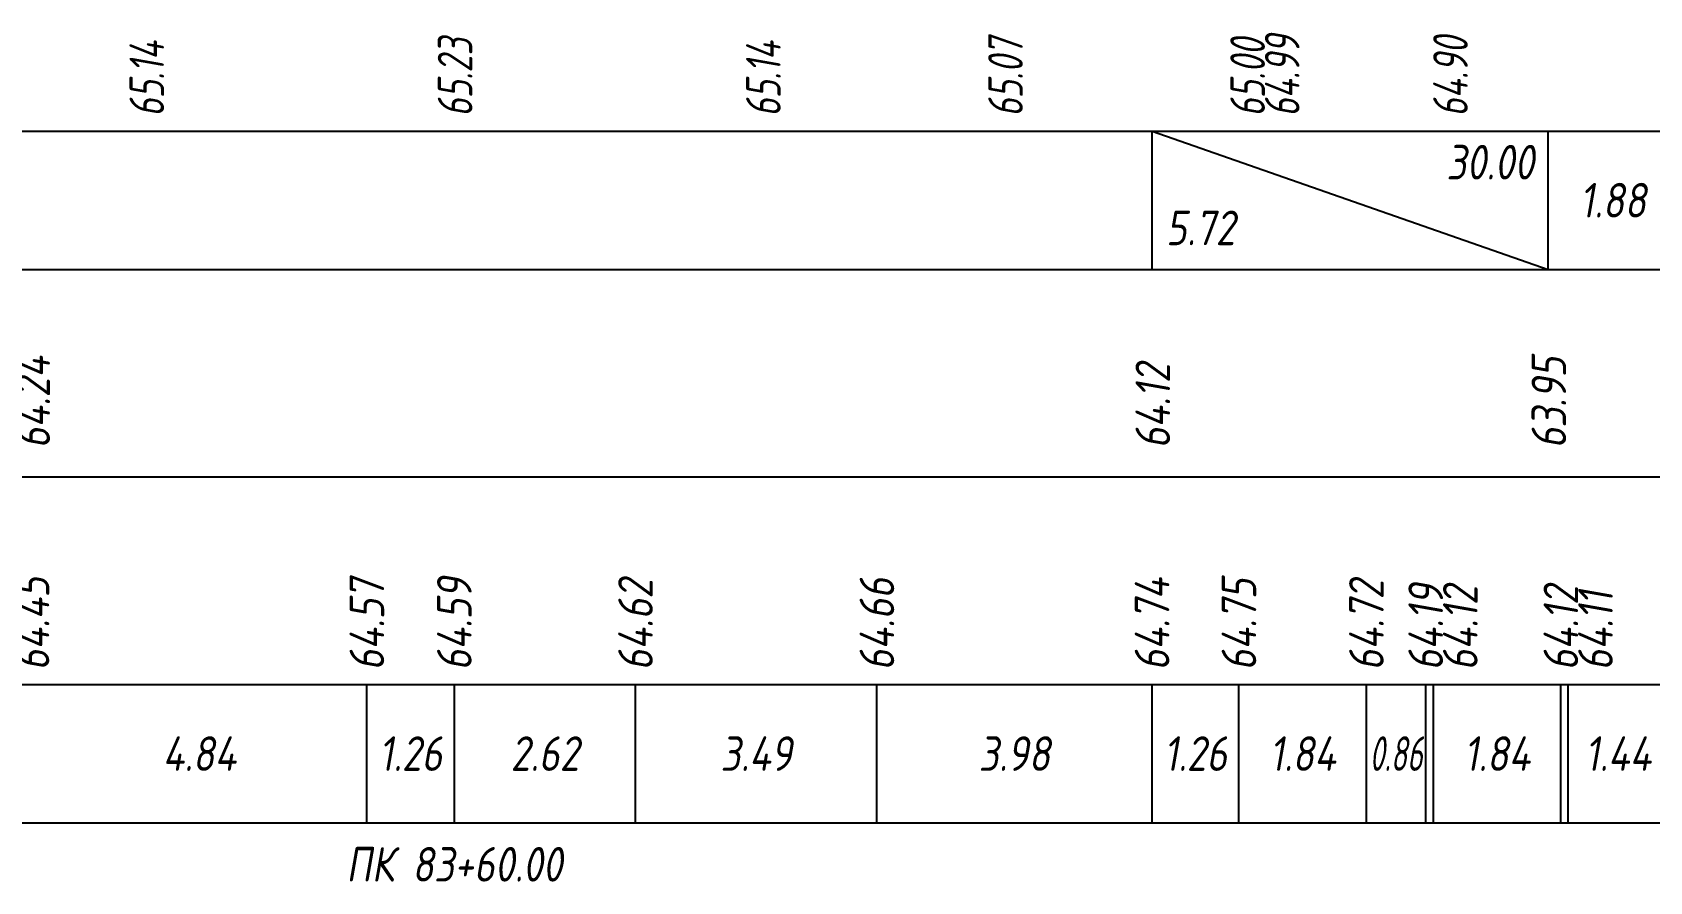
# Model space of a CAD drawing. Extents: x -717 to 1451, y -133302 to 233.
# Drawn here: x -321.9 to -205, y -131423 to -131361.6 of the extents above; entities that cross this region are included whole.
import ezdxf
from ezdxf.enums import TextEntityAlignment as Align

# ---------------------------------------------------------------- set-up
doc = ezdxf.new("R2010")
doc.units = 0
for name, color, linetype in [('Код_510', 7, 'Continuous'), ('Код_514', 1, 'Continuous'), ('Код_516', 1, 'Continuous'), ('Подписи поперечников', 7, 'Continuous'), ('Таблица', 7, 'Continuous')]:
    doc.layers.add(name, color=color, linetype=linetype)
doc.styles.add('М', font='romand.shx', dxfattribs={"width": 0.8, "oblique": 10, "height": 2.5})

msp = doc.modelspace()

# ---------------------------------------------------------------- linework, layer by layer
at = {"layer": 'Код_510'}
for p, q in [((-297.746, -131418.698), (-297.746, -131408.698)), ((-291.426, -131418.698), (-291.426, -131408.698)), ((-278.332, -131418.698), (-278.332, -131408.698)), ((-260.884, -131418.698), (-260.884, -131408.698)), ((-240.998, -131418.698), (-240.998, -131408.698)), ((-234.718, -131418.698), (-234.718, -131408.698)), ((-225.505, -131418.698), (-225.505, -131408.698)), ((-221.22, -131418.698), (-221.22, -131408.698)), ((-220.658, -131418.698), (-220.658, -131408.698)), ((-211.451, -131418.698), (-211.451, -131408.698)), ((-210.921, -131418.698), (-210.921, -131408.698))]:
    msp.add_line(p, q, dxfattribs=at)
at = {"layer": 'Код_516'}
for p, q in [((-240.998, -131378.698), (-240.998, -131368.698)), ((-240.998, -131368.698), (-212.374, -131378.698)), ((-212.374, -131378.698), (-212.374, -131368.698))]:
    msp.add_line(p, q, dxfattribs=at)
at = {"layer": 'Таблица'}
for p, q in [((-388.862, -131368.698), (-166.087, -131368.698)), ((-388.916, -131378.698), (-166.141, -131378.698)), ((-388.916, -131393.698), (-166.141, -131393.698)), ((-388.916, -131408.698), (-166.141, -131408.698)), ((-388.916, -131418.698), (-166.141, -131418.698))]:
    msp.add_line(p, q, dxfattribs=at)

# ---------------------------------------------------------------- texts
at = {"layer": 'Код_510', "style": 'М', "oblique": 10, "width": 0.8}
for s, p in [('64.45', (-321.952, -131407.698)), ('64.57', (-297.746, -131407.698)), ('64.59', (-291.426, -131407.698)), ('64.62', (-278.332, -131407.698)), ('64.66', (-260.884, -131407.698)), ('64.74', (-240.998, -131407.698)), ('64.75', (-234.718, -131407.698)), ('64.72', (-225.505, -131407.698)), ('64.19', (-221.22, -131407.698)), ('64.12', (-218.72, -131407.698)), ('64.12', (-211.451, -131407.698)), ('64.11', (-208.951, -131407.698))]:
    msp.add_text(s, height=2.5, rotation=90, dxfattribs=at).set_placement(p, align=Align.MIDDLE_LEFT)
at = {"layer": 'Код_510', "style": 'М', "oblique": 10}
for s, width, p in [('4.84', 0.8, (-309.849, -131413.698)), ('1.26', 0.8, (-294.586, -131413.698)), ('2.62', 0.8, (-284.879, -131413.698)), ('3.49', 0.8, (-269.608, -131413.698)), ('3.98', 0.8, (-250.941, -131413.698)), ('1.26', 0.8, (-237.858, -131413.698)), ('1.84', 0.8, (-230.111, -131413.698)), ('0.86', 0.6, (-223.362, -131413.698)), ('1.84', 0.8, (-216.055, -131413.698)), ('1.44', 0.8, (-207.309, -131413.698))]:
    msp.add_text(s, height=2.5, dxfattribs=dict(at, width=width)).set_placement(p, align=Align.MIDDLE_CENTER)
at = {"layer": 'Код_514', "style": 'М', "oblique": 10, "width": 0.7}
for s, p in [('65.14', (-313.654, -131367.658)), ('65.23', (-291.372, -131367.658)), ('65.14', (-269.09, -131367.658)), ('65.07', (-251.59, -131367.658)), ('65.00', (-234.09, -131367.658)), ('64.99', (-231.59, -131367.658)), ('64.90', (-219.429, -131367.658))]:
    msp.add_text(s, height=2.5, rotation=90, dxfattribs=at).set_placement(p, align=Align.MIDDLE_LEFT)
at = {"layer": 'Код_516', "style": 'М', "oblique": 10, "width": 0.8}
msp.add_text('30.00', height=2.5, dxfattribs=at).set_placement((-213.374, -131369.698), align=Align.TOP_RIGHT)
msp.add_text('1.88', height=2.5, dxfattribs=at).set_placement((-207.683, -131373.698), align=Align.MIDDLE_CENTER)
msp.add_text('5.72', height=2.5, dxfattribs=at).set_placement((-239.998, -131377.698), align=Align.BOTTOM_LEFT)
for s, p in [('64.24', (-321.898, -131391.647)), ('64.12', (-240.944, -131391.647)), ('63.95', (-212.32, -131391.647))]:
    msp.add_text(s, height=2.5, rotation=90, dxfattribs=at).set_placement(p, align=Align.MIDDLE_LEFT)
at = {"layer": 'Подписи поперечников', "style": 'М', "oblique": 10, "width": 0.8}
msp.add_text('ПК 83+60.00', height=2.5, dxfattribs=at).set_placement((-291.426, -131423.698), align=Align.BOTTOM_CENTER)

doc.saveas('drawing.dxf')
